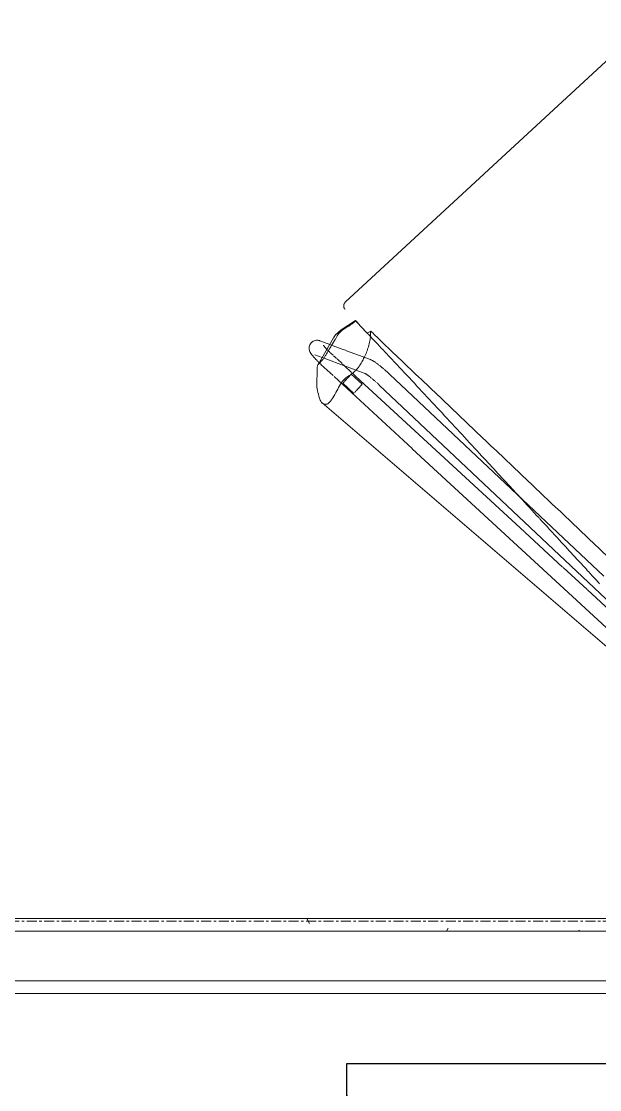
# Model space of a CAD drawing. Header units: inches. Extents: x -610 to 219, y 1022 to 1725.
# Drawn here: x -246.3 to -217.3, y 1257.6 to 1311.2 of the extents above; entities that cross this region are included whole.
import ezdxf

# ---------------------------------------------------------------- set-up
doc = ezdxf.new("R2010")
doc.units = ezdxf.units.IN
doc.header["$MEASUREMENT"] = 0
doc.linetypes.add('Grid Line 1_2_', pattern=[0.875, 0.5, -0.125, 0.125, -0.125])
for name, color, linetype, lineweight in [('A-DOOR', 31, 'Continuous', 18), ('A-DOOR-FRAM', 31, 'Continuous', 30), ('A-WALL', 113, 'Continuous', 18), ('A-WALL-PATT', 111, 'Continuous', 18), ('I-FURN', 30, 'Continuous', 9), ('I-WALL', 2, 'Continuous', 18), ('S-GRID', 1, 'Continuous', 9)]:
    doc.layers.add(name, color=color, linetype=linetype, lineweight=lineweight)
pattern_1 = [(0, (0, 0), (15.36, 3.84), [0.634, -10.886, 0.634, -10.886, -61.44]), (0, (0, 0), (15.36, 3.84), [-23.04, 0.634, -22.406, 0.634, -10.886, -26.88]), (0, (0, 0), (15.36, 3.84), [-57.6, 0.634, -7.046, 0.634, -18.566]), (120, (5.76, 1.92), (-11.005538, 11.38215), [0.634, -10.886, 0.634, -10.886, -61.44]), (120, (5.76, 1.92), (-11.005538, 11.38215), [-23.04, 0.634, -22.406, 0.634, -10.886, -26.88]), (120, (5.76, 1.92), (-11.005538, 11.38215), [-57.6, 0.634, -7.046, 0.634, -18.566]), (240, (7.68, 9.6), (-4.354462, -15.22215), [0.634, -10.886, 0.634, -10.886, -61.44]), (240, (7.68, 9.6), (-4.354462, -15.22215), [-23.04, 0.634, -22.406, 0.634, -10.886, -26.88]), (240, (7.68, 9.6), (-4.354462, -15.22215), [-57.6, 0.634, -7.046, 0.634, -18.566])]

# ---------------------------------------------------------------- blocks, each defined once
blk = doc.blocks.new('HighTower_SelectRecliner - HighTower_SelectRecliner-V4-FIRST FLOOR POWER _ SIGNAL')
at = {"layer": 'I-FURN'}
for p, q in [((10.375, 15.905), (-10.375, 15.905)), ((-13.288, 15.007), (-13.112, 14.658)), ((-12.643, 15.069), (-12.644, 15.068)), ((-12.644, 15.068), (-12.644, 15.064)), ((-12.384, 14.88), (-12.619, 15.346)), ((-10.625, 14.886), (-11.471, 15.032)), ((-12.01, 14.997), (-13.495, 14.541)), ((-13.395, 14.555), (-13.393, 14.524)), ((-13.105, 14.645), (-12.833, 14.105)), ((-12.654, 14.864), (-12.654, 14.841)), ((-12.629, 14.372), (-12.638, 14.479)), ((-12.366, 14.844), (-12.384, 14.88)), ((-12.109, 14.335), (-12.362, 14.837)), ((-10.625, 14.745), (-10.625, 14.082)), ((-13.385, 14.42), (-13.323, 13.622)), ((-12.826, 14.091), (-12.788, 14.017)), ((-12.786, 14.013), (-12.314, 13.078)), ((-12.62, 14.259), (-12.626, 14.333)), ((-12.61, 14.128), (-12.619, 14.24)), ((-12.581, 13.753), (-12.607, 14.094)), ((-11.981, 14.083), (-12.107, 14.332)), ((-11.404, 12.939), (-11.979, 14.078)), ((-10.625, 14.082), (-10.625, 14.065)), ((-10.625, 14.065), (-10.625, 14.047)), ((-13.317, 13.553), (-12.899, 8.244)), ((-12.573, 13.659), (-12.578, 13.722)), ((-12.568, 13.589), (-12.571, 13.632)), ((-12.53, 13.109), (-12.568, 13.589)), ((-12.297, -7.463), (-14.661, 12.986)), ((-13.165, 12.259), (-13.224, 13.007)), ((-13.224, 13.007), (-13.165, 12.259)), ((-13.131, 13.014), (-13.195, 13.009)), ((-13.172, 13.011), (-13.132, 13.014)), ((-13.1, 13.016), (-13.048, 13.021)), ((-13.047, 13.021), (-13.099, 13.016)), ((-12.953, 13.028), (-13.041, 13.021)), ((-13.029, 13.022), (-12.953, 13.028)), ((-12.876, 13.034), (-12.947, 13.028)), ((-12.945, 13.029), (-12.876, 13.034)), ((-12.761, 13.043), (-12.85, 13.036)), ((-12.85, 13.036), (-12.797, 13.04)), ((-12.676, 13.05), (-12.756, 13.044)), ((-12.755, 13.044), (-12.724, 13.046)), ((-12.716, 13.047), (-12.675, 13.05)), ((-12.606, 13.055), (-12.672, 13.05)), ((-12.652, 13.052), (-12.605, 13.055)), ((-12.598, 13.056), (-12.54, 12.308)), ((-12.54, 12.308), (-12.598, 13.056)), ((-12.507, 12.813), (-12.525, 13.05)), ((-12.296, 13.041), (-12.073, 12.601)), ((-11.605, 1.354), (-12.506, 12.811)), ((-13.073, 12.266), (-13.11, 12.263)), ((-13.11, 12.263), (-13.072, 12.266)), ((-13.065, 12.267), (-13.008, 12.271)), ((-13.009, 12.271), (-13.047, 12.268)), ((-12.98, 12.274), (-12.894, 12.28)), ((-12.894, 12.28), (-12.97, 12.274)), ((-12.8, 12.288), (-12.885, 12.281)), ((-12.885, 12.281), (-12.8, 12.288)), ((-12.788, 12.289), (-12.702, 12.295)), ((-12.734, 12.293), (-12.788, 12.289)), ((-12.666, 12.298), (-12.617, 12.302)), ((-12.616, 12.302), (-12.657, 12.299)), ((-12.596, 12.304), (-12.547, 12.308)), ((-12.546, 12.308), (-12.593, 12.304)), ((-11.945, 11.699), (-10.788, -5.522)), ((-10.206, -2.984), (-11.196, 11.75)), ((-12.898, 8.231), (-11.664, -7.457)), ((-11.4, -1.244), (-11.603, 1.328)), ((-11.269, -2.908), (-11.398, -1.27)), ((-10.915, -7.404), (-11.268, -2.928))]:
    blk.add_line(p, q, dxfattribs=at)
at = {"layer": 'I-FURN', "flags": 128}
for points in [[(-13.01, 15.578), (-13.131, 15.549), (-13.221, 15.496), (-13.277, 15.44), (-13.312, 15.393), (-13.335, 15.353), (-13.349, 15.319), (-13.36, 15.29), (-13.368, 15.263), (-13.374, 15.239), (-13.379, 15.216), (-13.383, 15.194), (-13.387, 15.172), (-13.39, 15.15), (-13.392, 15.128), (-13.395, 15.105), (-13.397, 15.082), (-13.398, 15.059), (-13.4, 15.036), (-13.401, 15.011), (-13.402, 14.986), (-13.403, 14.961), (-13.403, 14.935), (-13.404, 14.909), (-13.404, 14.882), (-13.404, 14.854), (-13.404, 14.826), (-13.404, 14.797), (-13.403, 14.768), (-13.402, 14.739), (-13.402, 14.709), (-13.401, 14.679), (-13.399, 14.648), (-13.398, 14.617), (-13.396, 14.586)], [(-13.01, 15.578), (-12.887, 15.568), (-12.79, 15.529), (-12.725, 15.484), (-12.683, 15.442), (-12.655, 15.406), (-12.635, 15.375), (-12.62, 15.348), (-12.619, 15.346)], [(-10.625, 15.655), (-10.625, 15.665), (-10.624, 15.675), (-10.623, 15.685), (-10.622, 15.694), (-10.62, 15.704), (-10.618, 15.714), (-10.615, 15.724), (-10.612, 15.733), (-10.609, 15.743), (-10.605, 15.752), (-10.601, 15.761), (-10.597, 15.77), (-10.592, 15.779), (-10.587, 15.787), (-10.581, 15.796), (-10.576, 15.804), (-10.569, 15.812), (-10.563, 15.819), (-10.556, 15.827), (-10.549, 15.834), (-10.542, 15.841), (-10.534, 15.847), (-10.526, 15.854), (-10.518, 15.859), (-10.51, 15.865), (-10.502, 15.87), (-10.493, 15.875), (-10.484, 15.88), (-10.475, 15.884), (-10.466, 15.888), (-10.456, 15.891), (-10.447, 15.894), (-10.437, 15.897), (-10.427, 15.899), (-10.417, 15.901), (-10.408, 15.902), (-10.398, 15.904), (-10.388, 15.904), (-10.378, 15.905), (-10.375, 15.905)], [(-12.644, 15.064), (-12.645, 15.058), (-12.646, 15.049), (-12.647, 15.039), (-12.649, 15.027), (-12.65, 15.014), (-12.651, 14.999), (-12.651, 14.983), (-12.652, 14.966), (-12.653, 14.947), (-12.653, 14.928), (-12.654, 14.908), (-12.654, 14.886), (-12.654, 14.864)], [(-11.471, 15.032), (-11.847, 15.035), (-12.01, 14.997)], [(-13.393, 14.522), (-13.391, 14.492), (-13.388, 14.46), (-13.386, 14.429), (-13.385, 14.42)], [(-12.654, 14.841), (-12.654, 14.818), (-12.654, 14.794)], [(-12.654, 14.794), (-12.653, 14.769), (-12.652, 14.743), (-12.651, 14.717), (-12.65, 14.691)], [(-12.65, 14.691), (-12.649, 14.664), (-12.648, 14.637), (-12.646, 14.609), (-12.645, 14.582), (-12.643, 14.554), (-12.641, 14.526), (-12.639, 14.498), (-12.638, 14.479)], [(-11.347, 14.965), (-11.224, 14.942), (-11.102, 14.919)], [(-14.633, 13.147), (-14.612, 13.195), (-14.591, 13.243)], [(-11.404, 12.939), (-11.391, 12.912), (-11.38, 12.885), (-11.37, 12.86), (-11.361, 12.834), (-11.353, 12.809), (-11.345, 12.783), (-11.337, 12.756), (-11.33, 12.729), (-11.323, 12.701), (-11.316, 12.672), (-11.31, 12.643), (-11.303, 12.612), (-11.297, 12.581), (-11.291, 12.549), (-11.285, 12.516), (-11.279, 12.482), (-11.273, 12.447), (-11.268, 12.411), (-11.262, 12.375), (-11.257, 12.338), (-11.251, 12.301), (-11.246, 12.262), (-11.241, 12.223), (-11.237, 12.184), (-11.232, 12.144), (-11.227, 12.104), (-11.223, 12.063), (-11.219, 12.022), (-11.215, 11.981), (-11.211, 11.94), (-11.208, 11.898), (-11.204, 11.856), (-11.201, 11.815), (-11.198, 11.773), (-11.196, 11.75)], [(-10.375, 13.2), (-10.332, 12.484), (-10.289, 11.768)], [(-12.075, 12.606), (-12.075, 12.604), (-12.073, 12.599), (-12.07, 12.591), (-12.067, 12.58), (-12.063, 12.567), (-12.059, 12.552), (-12.055, 12.535), (-12.05, 12.516), (-12.045, 12.495), (-12.041, 12.473), (-12.036, 12.449), (-12.031, 12.424), (-12.026, 12.398), (-12.021, 12.37), (-12.016, 12.341), (-12.011, 12.311), (-12.006, 12.28), (-12.002, 12.249), (-11.997, 12.216), (-11.992, 12.182), (-11.988, 12.148), (-11.983, 12.113), (-11.979, 12.077), (-11.975, 12.041), (-11.971, 12.004), (-11.967, 11.967), (-11.963, 11.93)], [(-11.96, 11.892), (-11.956, 11.854), (-11.954, 11.819)], [(-11.953, 11.816), (-11.95, 11.778), (-11.947, 11.74), (-11.945, 11.702), (-11.945, 11.699)]]:
    blk.add_lwpolyline(points, dxfattribs=at)
at = {"layer": 'I-FURN'}
for centre, major_axis, ratio, start_param, end_param in [((-20.215, 11.141), (9.972, 3.082), 0.082583, 6.061899, 6.066887), ((-12.343, 17.081), (-14.348, 2.052), 0.277704, 1.57322, 1.583763), ((17.477, 24.547), (32.349, 11.199), 0.214106, 3.219797, 3.228021)]:
    blk.add_ellipse(centre, major_axis=major_axis, ratio=ratio, start_param=start_param, end_param=end_param, dxfattribs=at)
for points in [[(-13.639, 14.447), (-13.597, 14.49), (-13.554, 14.52), (-13.51, 14.537)], [(-13.51, 14.537), (-13.505, 14.538), (-13.5, 14.54), (-13.495, 14.541)], [(-13.491, 14.543), (-13.453, 14.554), (-13.414, 14.555), (-13.374, 14.546)], [(-13.374, 14.546), (-13.367, 14.544), (-13.355, 14.543), (-13.338, 14.543)], [(-11.96, 14.897), (-11.913, 14.912), (-11.865, 14.926), (-11.817, 14.94)], [(-11.81, 14.942), (-11.735, 14.964), (-11.58, 14.99), (-11.423, 14.979), (-11.347, 14.965)], [(-10.66, 14.857), (-10.647, 14.856), (-10.635, 14.855), (-10.624, 14.854)], [(-10.625, 14.859), (-10.625, 14.878), (-10.625, 14.887), (-10.625, 14.885)], [(-10.625, 14.885), (-10.625, 14.884), (-10.625, 14.86), (-10.625, 14.795), (-10.625, 14.752)], [(-10.619, 14.854), (-10.621, 14.855), (-10.624, 14.857), (-10.625, 14.859), (-10.625, 14.859)], [(-10.621, 14.762), (-10.621, 14.793), (-10.62, 14.823), (-10.619, 14.853)], [(-10.621, 14.627), (-10.621, 14.665), (-10.621, 14.703), (-10.621, 14.741)], [(-10.618, 14.04), (-10.619, 14.236), (-10.62, 14.431), (-10.621, 14.627)], [(-10.619, 14.853), (-10.619, 14.853), (-10.619, 14.854), (-10.619, 14.854)], [(-14.213, 13.854), (-14.118, 13.953), (-13.927, 14.15), (-13.735, 14.348), (-13.639, 14.447)], [(-10.625, 14.047), (-10.625, 14.04), (-10.606, 14.025), (-10.53, 13.998), (-10.458, 13.982), (-10.42, 13.975)], [(-10.616, 13.807), (-10.616, 13.88), (-10.617, 13.953), (-10.617, 14.025)], [(-10.43, 13.968), (-10.456, 13.943), (-10.509, 13.892), (-10.563, 13.833), (-10.591, 13.803)], [(-10.42, 13.975), (-10.42, 13.963), (-10.418, 13.94), (-10.417, 13.916), (-10.416, 13.905)], [(-14.591, 13.243), (-14.532, 13.377), (-14.41, 13.613), (-14.28, 13.785), (-14.213, 13.854)], [(-11.047, 13.476), (-11.121, 13.432), (-11.282, 13.346), (-11.467, 13.267), (-11.566, 13.23)], [(-10.591, 13.803), (-10.645, 13.753), (-10.774, 13.648), (-10.949, 13.535), (-11.047, 13.476)], [(-10.416, 13.905), (-10.41, 13.787), (-10.396, 13.552), (-10.382, 13.318), (-10.375, 13.2)], [(-14.585, 12.841), (-14.627, 12.881), (-14.677, 12.971), (-14.659, 13.084), (-14.633, 13.147)], [(-13.339, 13.051), (-13.463, 13.01), (-13.712, 12.929), (-13.96, 12.85), (-14.083, 12.811)], [(-12.878, 13.092), (-12.955, 13.103), (-13.112, 13.107), (-13.266, 13.075), (-13.339, 13.051)], [(-12.059, 13.072), (-12.098, 13.062), (-12.186, 13.047), (-12.351, 13.04), (-12.535, 13.048), (-12.662, 13.061), (-12.727, 13.071)], [(-11.566, 13.23), (-11.639, 13.2), (-11.793, 13.145), (-11.967, 13.095), (-12.059, 13.072)], [(-10.607, -2.227), (-10.606, -1.919), (-10.605, -1.611), (-10.604, -1.303)], [(-10.609, -3.115), (-10.609, -2.926), (-10.608, -2.737), (-10.608, -2.547)], [(-10.608, -2.547), (-10.607, -2.441), (-10.607, -2.335), (-10.607, -2.229)]]:
    blk.add_open_spline(points, degree=3, dxfattribs=at)
for points, knots in [([(-13.323, 14.544), (-13.318, 14.544), (-13.305, 14.545), (-13.281, 14.548), (-13.238, 14.553), (-13.191, 14.56), (-13.142, 14.569), (-13.101, 14.576), (-13.046, 14.588), (-12.975, 14.604), (-12.925, 14.616), (-12.899, 14.623)], [-0.7456087, -0.7456087, -0.7456087, -0.7456087, -0.7, -0.625, -0.55, -0.4, -0.35, -0.3, -0.2, -0.1, 0, 0, 0, 0]), ([(-12.899, 14.623), (-12.717, 14.676), (-12.412, 14.765), (-12.107, 14.855), (-11.983, 14.891)], [-1, -1, -1, -1, -0.5, -0.1588835, -0.1588835, -0.1588835, -0.1588835]), ([(-11.102, 14.919), (-11.042, 14.908), (-10.926, 14.888), (-10.783, 14.868), (-10.71, 14.861), (-10.685, 14.859)], [-1, -1, -1, -1, -0.7, -0.4, -0.2, -0.2, -0.2, -0.2]), ([(-10.591, 3.359), (-10.59, 4.16), (-10.587, 5.947), (-10.588, 8.72), (-10.597, 11.395), (-10.61, 13.081), (-10.615, 13.783)], [0.4553915, 0.4553915, 0.4553915, 0.4553915, 0.5714286, 0.7142857, 0.8571429, 0.9591545, 0.9591545, 0.9591545, 0.9591545]), ([(-14.083, 12.811), (-14.12, 12.801), (-14.173, 12.789), (-14.238, 12.777), (-14.284, 12.77), (-14.327, 12.765), (-14.38, 12.76), (-14.445, 12.759), (-14.508, 12.768), (-14.535, 12.783), (-14.544, 12.792)], [-1, -1, -1, -1, -0.85, -0.775, -0.7, -0.625, -0.55, -0.4, -0.2, 0, 0, 0, 0]), ([(-10.289, 11.768), (-10.227, 10.781), (-10.104, 8.807), (-9.916, 5.846), (-9.727, 2.885), (-9.537, -0.076), (-9.397, -2.248), (-9.32, -3.432), (-9.307, -3.63)], [0, 0, 0, 0, 0.1428571, 0.2857143, 0.4285714, 0.5714286, 0.7142857, 0.7428954, 0.7428954, 0.7428954, 0.7428954]), ([(-10.596, 1.364), (-10.595, 1.844), (-10.593, 2.508), (-10.592, 3.171), (-10.591, 3.355)], [0.35908106, 0.35908106, 0.35908106, 0.35908106, 0.42857143, 0.45520365, 0.45520365, 0.45520365, 0.45520365]), ([(-10.604, -1.303), (-10.603, -0.921), (-10.6, -0.042), (-10.598, 0.838), (-10.596, 1.334)], [0.2303235, 0.2303235, 0.2303235, 0.2303235, 0.2857143, 0.357647, 0.357647, 0.357647, 0.357647])]:
    blk.add_open_spline(points, degree=3, knots=knots, dxfattribs=at)
blk = doc.blocks.new('Single Flush - OTJ_SOLIDFLUSH_ALUM-4815211-FIRST FLOOR POWER _ SIGNAL')
at = {"layer": 'A-DOOR', "lineweight": 30}
for p, q in [((16.15625, 38.5), (16.15625, 2.6875)), ((17.90625, 38.5), (16.15625, 38.5)), ((17.90625, 2.6875), (17.90625, 38.5)), ((16.15625, 2.6875), (17.90625, 2.6875))]:
    blk.add_line(p, q, dxfattribs=at)
at = {"layer": 'A-DOOR', "lineweight": 9}
blk.add_arc((17.90625, 2.6875), 35.8125, 90, 180.5, dxfattribs=at)
at = {"layer": 'A-DOOR-FRAM'}
for p, q in [((-20, -3.0625), (-20, 2.6875)), ((-20, 2.6875), (-18, 2.6875)), ((-18, -3.0625), (-18, 2.6875)), ((18.000004, -3.0625), (18.000004, 2.6875)), ((18.000004, 2.6875), (20.000004, 2.6875)), ((20.000004, -3.0625), (20.000004, 2.6875)), ((-20, -3.0625), (-18, -3.0625)), ((18.000004, -3.0625), (20.000004, -3.0625))]:
    blk.add_line(p, q, dxfattribs=at)

msp = doc.modelspace()

# ---------------------------------------------------------------- hatches: boundary and pattern name
at = {"layer": 'A-WALL-PATT', "lineweight": 9}
h = msp.add_hatch(dxfattribs=at)
h.set_pattern_fill('FP_1', color=256, style=0, pattern_type=2)
h.set_pattern_definition(pattern_1)
h.paths.add_polyline_path([(-194.156, 1265.536), (-194.156, 1266.161), (-296.781, 1266.161), (-296.781, 1265.536), (-201.34, 1265.536)], flags=0)
h = msp.add_hatch(dxfattribs=at)
h.set_pattern_fill('FP_1', color=256, style=0, pattern_type=2)
h.set_pattern_definition(pattern_1)
h.paths.add_polyline_path([(-194.156, 1262.411), (-194.156, 1263.036), (-296.781, 1263.036), (-296.781, 1262.411), (-201.34, 1262.411)], flags=0)

# ---------------------------------------------------------------- linework, layer by layer
at = {"layer": 'A-WALL'}
for p, q in [((-297.531, 1265.536), (-193.531, 1265.536)), ((-297.531, 1263.036), (-193.531, 1263.036))]:
    msp.add_line(p, q, dxfattribs=at)
at = {"layer": 'I-WALL'}
for p, q in [((-194.156, 1266.161), (-296.781, 1266.161)), ((-296.781, 1262.411), (-194.156, 1262.411))]:
    msp.add_line(p, q, dxfattribs=at)
at = {"layer": 'S-GRID', "linetype": 'Grid Line 1_2_'}
msp.add_line((-609.988, 1266.036), (207.322, 1266.036), dxfattribs=at)

# ---------------------------------------------------------------- block references
at = {"layer": 'A-DOOR', "rotation": 89.99999999999991}
msp.add_blockref('Single Flush - OTJ_SOLIDFLUSH_ALUM-4815211-FIRST FLOOR POWER _ SIGNAL', (-191.469, 1240.975), dxfattribs=at)
at = {"layer": 'I-FURN', "rotation": 42.77815468135797}
msp.add_blockref('HighTower_SelectRecliner - HighTower_SelectRecliner-V4-FIRST FLOOR POWER _ SIGNAL', (-211.606, 1292.456), dxfattribs=at)

doc.saveas('drawing.dxf')
